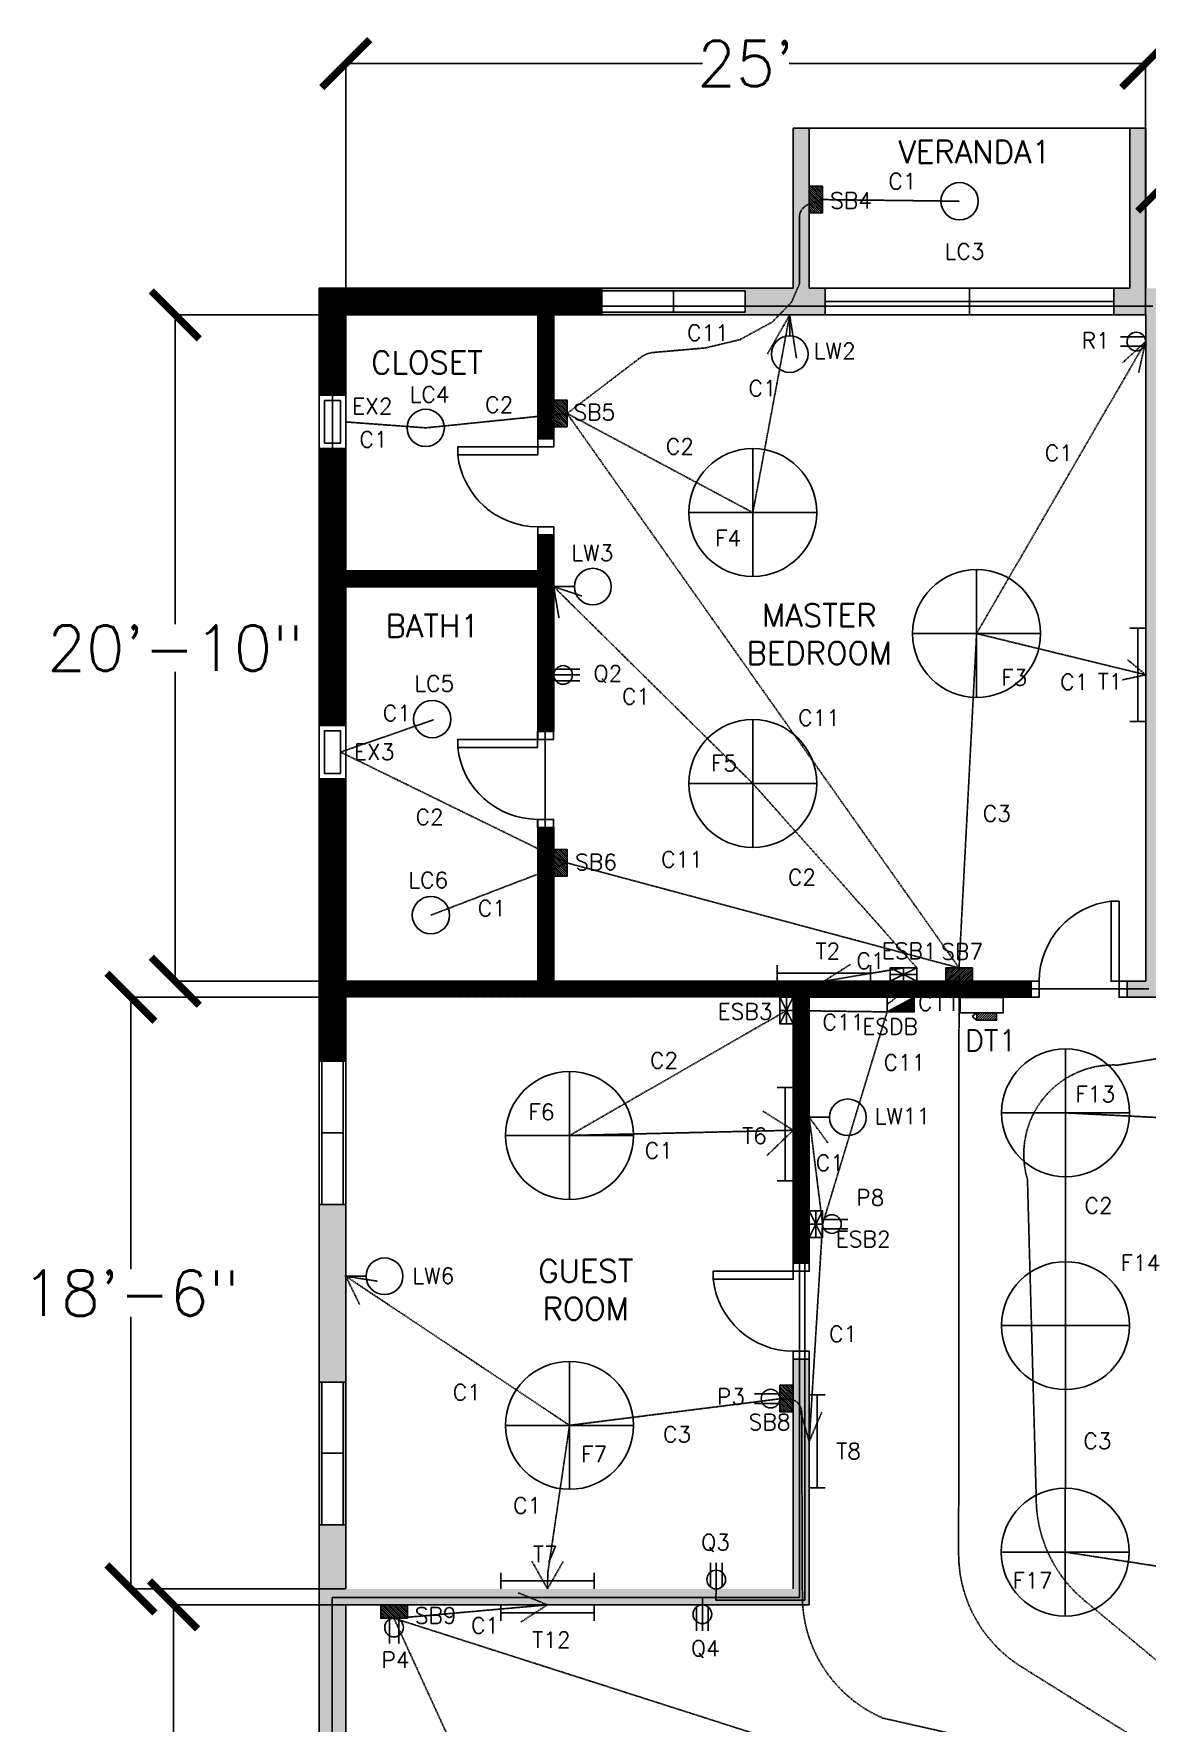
# Model space of a CAD drawing. Header units: feet. Extents: x -106 to 3106, y -822 to 214.
# Drawn here: x -106 to 311, y -498 to 136 of the extents above; entities that cross this region are included whole.
import ezdxf

# ---------------------------------------------------------------- set-up
doc = ezdxf.new("R2010")
doc.units = ezdxf.units.FT
doc.header["$MEASUREMENT"] = 0
doc.linetypes.add('HIDDEN', pattern=[0.375, 0.25, -0.125])
for name, color, linetype in [('Conduit', 170, 'HIDDEN'), ('Fan', 7, 'Continuous'), ('Hatch', 7, 'HIDDEN'), ('Power Line', 92, 'Continuous'), ('Switchboard', 7, 'Continuous'), ('Symb_TV', 7, 'Continuous'), ('Text', 10, 'Continuous'), ('Text_New', 254, 'Continuous'), ('Three Pin Sockets', 7, 'Continuous'), ('TV', 90, 'Continuous')]:
    doc.layers.add(name, color=color, linetype=linetype)
doc.styles.get("Standard").update_dxf_attribs({"font": 'simplex.shx', "height": 17})
doc.dimstyles.new('DIM-MA', dxfattribs={"dimtxt": 17, "dimasz": 18, "dimexe": 0.18, "dimexo": 0.0625, "dimgap": 0.09, "dimtad": 0, "dimtih": 1, "dimtoh": 1, "dimdec": 4, "dimzin": 0, "dimdsep": 46, "dimlunit": 4, "dimtxsty": 'Standard', "dimblk": 'ARCHTICK', "dimcen": 0, "dimadec": 0, "dimazin": 0, "dimtfac": 1, "dimtdec": 4, "dimtofl": 0, "dimtmove": 0, "dimatfit": 3, "dimfxl": 1, "dimtolj": 1, "dimtzin": 0, "dimarcsym": 0})

# ---------------------------------------------------------------- blocks, each defined once
blk = doc.blocks.new('_ArchTick')
at = {"color": 0, "linetype": 'ByBlock', "const_width": 0.15}
blk.add_lwpolyline([(-0.5, -0.5), (0.5, 0.5)], dxfattribs=at)
blk = doc.blocks.new('*D13')
at = {"color": 0, "lineweight": -2, "transparency": 16777216}
for p, q in [((10.66, -453.9), (-54.03, -453.9)), ((-53.85, -453.9), (-53.85, -562.92)), ((-53.85, -689.9), (-53.85, -580.87)), ((10.66, -689.9), (-54.03, -689.9))]:
    blk.add_line(p, q, dxfattribs=at)
at = {"layer": 'Defpoints', "color": 0, "transparency": 16777216}
for p in [(-53.85, -453.9), (10.72, -453.9), (10.72, -689.9)]:
    blk.add_point(p, dxfattribs=at)
at = {"color": 0, "lineweight": -2, "transparency": 16777216, "xscale": 18, "yscale": 18, "zscale": 18}
for p, rotation in [((-53.85, -453.9), 90), ((-53.85, -689.9), 270)]:
    blk.add_blockref('_ArchTick', p, dxfattribs=dict(at, rotation=rotation))
at = {"color": 0, "transparency": 16777216, "insert": (-53.85, -571.9), "char_height": 17, "attachment_point": 5}
blk.add_mtext('\\A1;19\'-8"', dxfattribs=at)
blk = doc.blocks.new('*D14')
at = {"color": 0, "lineweight": -2, "transparency": 16777216}
for p, q in [((10.66, -225.9), (-70.05, -225.9)), ((-69.87, -225.9), (-69.87, -327.92)), ((-69.87, -447.9), (-69.87, -345.87)), ((10.66, -447.9), (-70.05, -447.9))]:
    blk.add_line(p, q, dxfattribs=at)
at = {"layer": 'Defpoints', "color": 0, "transparency": 16777216}
for p in [(-69.87, -225.9), (10.72, -225.9), (10.72, -447.9)]:
    blk.add_point(p, dxfattribs=at)
at = {"color": 0, "lineweight": -2, "transparency": 16777216, "xscale": 18, "yscale": 18, "zscale": 18}
for p, rotation in [((-69.87, -225.9), 90), ((-69.87, -447.9), 270)]:
    blk.add_blockref('_ArchTick', p, dxfattribs=dict(at, rotation=rotation))
at = {"color": 0, "transparency": 16777216, "insert": (-69.87, -336.9), "char_height": 17, "attachment_point": 5}
blk.add_mtext('\\A1;18\'-6"', dxfattribs=at)
blk = doc.blocks.new('*D15')
at = {"color": 0, "lineweight": -2, "transparency": 16777216}
for p, q in [((10.66, 30.1), (-53.43, 30.1)), ((-53.25, 30.1), (-53.25, -85.95)), ((-53.25, -219.9), (-53.25, -103.84)), ((10.66, -219.9), (-53.43, -219.9))]:
    blk.add_line(p, q, dxfattribs=at)
at = {"layer": 'Defpoints', "color": 0, "transparency": 16777216}
for p in [(-53.25, 30.1), (10.72, 30.1), (10.72, -219.9)]:
    blk.add_point(p, dxfattribs=at)
at = {"color": 0, "lineweight": -2, "transparency": 16777216, "xscale": 18, "yscale": 18, "zscale": 18}
for p, rotation in [((-53.25, 30.1), 90), ((-53.25, -219.9), 270)]:
    blk.add_blockref('_ArchTick', p, dxfattribs=dict(at, rotation=rotation))
at = {"color": 0, "transparency": 16777216, "insert": (-53.25, -94.9), "char_height": 17, "attachment_point": 5}
blk.add_mtext('\\A1;20\'-10"', dxfattribs=at)
blk = doc.blocks.new('*D19')
at = {"color": 0, "lineweight": -2, "transparency": 16777216}
for p, q in [((316.72, 30.17), (316.72, 78.21)), ((316.72, 78.03), (400.07, 78.03)), ((550.72, 78.03), (467.38, 78.03)), ((550.72, 30.17), (550.72, 78.21))]:
    blk.add_line(p, q, dxfattribs=at)
at = {"layer": 'Defpoints', "color": 0, "transparency": 16777216}
for p in [(316.72, 78.03), (316.72, 30.1), (550.72, 30.1)]:
    blk.add_point(p, dxfattribs=at)
at = {"color": 0, "lineweight": -2, "transparency": 16777216, "xscale": 18, "yscale": 18, "zscale": 18, "rotation": 180}
blk.add_blockref('_ArchTick', (316.72, 78.03), dxfattribs=at)
at = {"color": 0, "lineweight": -2, "transparency": 16777216, "xscale": 18, "yscale": 18, "zscale": 18}
blk.add_blockref('_ArchTick', (550.72, 78.03), dxfattribs=at)
at = {"color": 0, "transparency": 16777216, "insert": (433.72, 78.03), "char_height": 17, "attachment_point": 5}
blk.add_mtext('\\A1;19\'-6"', dxfattribs=at)
blk = doc.blocks.new('*D20')
at = {"color": 0, "lineweight": -2, "transparency": 16777216}
for p, q in [((10.72, 30.17), (10.72, 124.6)), ((10.72, 124.42), (144.48, 124.42)), ((310.72, 124.42), (176.96, 124.42)), ((310.72, 30.17), (310.72, 124.6))]:
    blk.add_line(p, q, dxfattribs=at)
at = {"layer": 'Defpoints', "color": 0, "transparency": 16777216}
for p in [(10.72, 124.42), (10.72, 30.1), (310.72, 30.1)]:
    blk.add_point(p, dxfattribs=at)
at = {"color": 0, "lineweight": -2, "transparency": 16777216, "xscale": 18, "yscale": 18, "zscale": 18, "rotation": 180}
blk.add_blockref('_ArchTick', (10.72, 124.42), dxfattribs=at)
at = {"color": 0, "lineweight": -2, "transparency": 16777216, "xscale": 18, "yscale": 18, "zscale": 18}
blk.add_blockref('_ArchTick', (310.72, 124.42), dxfattribs=at)
at = {"color": 0, "transparency": 16777216, "insert": (160.72, 124.42), "char_height": 17, "attachment_point": 5}
blk.add_mtext("\\A1;25'", dxfattribs=at)
blk = doc.blocks.new('Fan')
at = {"layer": 'Fan'}
for q in [(0, 24), (-24, 0), (24, 0), (0, -24)]:
    blk.add_line((0, 0), q, dxfattribs=at)
blk.add_circle((0, 0), 24, dxfattribs=at)
blk = doc.blocks.new('Light_12W')
at = {"layer": 'Fan'}
blk.add_circle((0, 0), 3.5, dxfattribs=at)
blk = doc.blocks.new('Light_15W')
at = {"layer": 'Fan'}
blk.add_line((0, 3.44), (0, 7.44), dxfattribs=at)
blk.add_circle((0, 0), 3.44, dxfattribs=at)
blk = doc.blocks.new('Exhaust_Fan')
for points in [[(0, 0), (10, 0), (10, 20), (0, 20)], [(2, 2), (8, 2), (8, 18), (2, 18)]]:
    blk.add_lwpolyline(points, close=True)
blk = doc.blocks.new('switchboard')
at = {"layer": 'Fan'}
blk.add_lwpolyline([(0, 0), (0, -10), (5, -10), (5, 0)], close=True, dxfattribs=at)
at = {"layer": 'Switchboard'}
for p, q in [((0.31, 0), (5, -4.67)), ((1.03, 0), (5, -3.96)), ((1.74, 0), (5, -3.26)), ((3.16, 0), (5, -1.84)), ((3.86, 0), (5, -1.14)), ((4.57, 0), (5, -0.43)), ((0, -0.38), (5, -5.38)), ((0, -1.09), (5, -6.09)), ((0, -1.79), (5, -6.79)), ((0, -2.5), (5, -7.5)), ((0, -3.21), (5, -8.21)), ((0, -3.91), (5, -8.9)), ((0, -4.62), (5, -9.58)), ((0, -5.33), (4.67, -10)), ((0, -6.04), (3.95, -10)), ((2.47, -0.03), (5, -2.55)), ((0, -6.74), (3.26, -10)), ((0, -7.45), (2.53, -9.97)), ((0, -8.16), (1.84, -10)), ((0, -8.86), (1.14, -10)), ((0, -9.57), (0.43, -10))]:
    blk.add_line(p, q, dxfattribs=at)
blk = doc.blocks.new('Tubelight')
at = {"layer": 'Fan'}
for p, q in [((0, 0), (6, 0)), ((3, 0), (3, -35)), ((0, -35), (6, -35))]:
    blk.add_line(p, q, dxfattribs=at)
blk = doc.blocks.new('ESB')
blk.add_line((0, 2.5), (0, -2.5))
blk.add_lwpolyline([(-5, -2.5), (5, -2.5), (5, 2.5), (-5, 2.5)], close=True)
at = {"layer": 'Switchboard'}
for p, q in [((-5, 2.5), (0, 0)), ((-5, 0), (0, 0)), ((-5, -2.5), (0, 0)), ((0, 0), (5, 2.5)), ((0, 0), (5, 0)), ((0, 0), (5, -2.5))]:
    blk.add_line(p, q, dxfattribs=at)
blk = doc.blocks.new('ESDB')
blk.add_lwpolyline([(0, 0), (10.19, 0), (10.19, 5.5), (0, 5.5)], close=True)
at = {"layer": 'Switchboard'}
for p, q in [((0, 0), (10.19, 5.5)), ((1.05, 0), (10.19, 4.93)), ((2.1, 0), (10.19, 4.36)), ((3.16, 0), (10.19, 3.8)), ((4.21, 0), (10.19, 3.23)), ((5.26, 0), (10.19, 2.66)), ((6.31, 0), (10.19, 2.09)), ((7.37, 0), (10.19, 1.52)), ((8.42, 0), (10.19, 0.95)), ((9.47, 0), (10.19, 0.39))]:
    blk.add_line(p, q, dxfattribs=at)
blk = doc.blocks.new('Socket P')
at = {"layer": 'Switchboard'}
for p, q in [((-1.76, 0.47), (-1.76, 9.47)), ((1.76, 0.47), (1.76, 9.47))]:
    blk.add_line(p, q, dxfattribs=at)
blk.add_circle((0, 3.5), 3.5, dxfattribs=at)
blk = doc.blocks.new('Socket Q')
at = {"layer": 'Switchboard'}
for p, q in [((-2.18, 0.76), (-2.18, 9.76)), ((0, 0), (0, 9.76)), ((2.18, 0.76), (2.18, 9.76))]:
    blk.add_line(p, q, dxfattribs=at)
blk.add_circle((0, 3.5), 3.5, dxfattribs=at)
blk = doc.blocks.new('Socket R')
at = {"layer": 'Switchboard'}
for p, q in [((-1.76, 0.47), (-1.76, 9.47)), ((1.76, 0.47), (1.76, 9.47))]:
    blk.add_line(p, q, dxfattribs=at)
blk.add_circle((0, 3.5), 3.5, dxfattribs=at)

msp = doc.modelspace()

# ---------------------------------------------------------------- hatches: boundary and pattern name
at = {"layer": 'Hatch'}
for points in [[(190.53668, 40.10421), (184.53668, 40.10421), (184.53668, 100.10421), (178.53668, 100.10421), (178.53668, 40.10421), (106.72418, 40.10421), (106.72418, 39.10421), (160.53668, 39.10421), (160.53668, 31.10421), (106.72418, 31.10421), (106.72418, 30.10421), (160.53668, 30.10421), (178.53668, 30.10421), (190.53668, 30.10421)], [(348.68331, -65.89579), (316.72418, -65.89579), (316.72418, 30.10421), (323.88297, 30.10421), (323.88297, 31.10421), (323.88297, 39.10421), (323.88297, 40.10421), (310.72418, 40.10421), (310.72418, 100.10421), (304.72418, 100.10421), (304.72418, 40.10421), (298.72418, 40.10421), (298.72418, 30.10421), (310.72418, 30.10421), (310.72418, -219.89579), (303.77203, -219.89579), (303.77203, -225.89579), (322.85754, -225.89579), (322.85754, -219.89579), (316.72418, -219.89579), (316.72418, -71.89579), (348.68331, -71.89579)]]:
    msp.add_hatch(color=256, dxfattribs=at).paths.add_polyline_path(points)
h = msp.add_hatch(dxfattribs=at)
h.set_pattern_fill('ANSI31', color=256, style=0)
h.paths.add_polyline_path([(106.72418, 39.10421), (106.72418, 40.10421), (0.72418, 40.10421), (0.72418, -0.06007), (10.72418, -0.06007), (10.72418, 30.10421), (82.72418, 30.10421), (82.72418, -16.41171), (88.72418, -16.41171), (88.72418, 30.10421), (106.72418, 30.10421)])
h.paths.add_polyline_path([(10.72418, -20.06007), (0.72418, -20.06007), (0.72418, -123.91976), (10.72418, -123.91976), (10.72418, -71.89579), (82.72418, -71.89579), (82.72418, -126.16885), (88.72418, -126.16885), (88.72418, -71.89579), (88.72418, -65.89579), (88.72418, -52.41171), (82.72418, -52.41171), (82.72418, -65.89579), (10.72418, -65.89579)])
h.paths.add_polyline_path([(10.72418, -143.91976), (0.72418, -143.91976), (0.72418, -249.89579), (10.72418, -249.89579), (10.72418, -225.89579), (178.53668, -225.89579), (178.53668, -325.7232), (184.53668, -325.7232), (184.53668, -225.89579), (267.77203, -225.89579), (267.77203, -219.89579), (88.72418, -219.89579), (88.72418, -162.16885), (82.72418, -162.16885), (82.72418, -219.89579), (10.72418, -219.89579)])
h = msp.add_hatch(color=256, dxfattribs=at)
h.paths.add_polyline_path([(10.72418, -303.70829), (9.72418, -303.70829), (1.72418, -303.70829), (0.72418, -303.70829), (0.72418, -370.08329), (0.72649, -370.08329), (0.72649, -423.8958), (0.72418, -423.8958), (0.72418, -699.89579), (102.78701, -699.89579), (102.78701, -689.89579), (10.72418, -689.89579), (10.72418, -453.89579), (184.53668, -453.89579), (184.53668, -361.7232), (178.53668, -361.7232), (178.53668, -447.89579), (10.72418, -447.89579)])
h.paths.add_polyline_path([(9.72649, -370.33362), (9.72649, -423.89579), (1.72649, -423.89579), (1.72649, -370.33362)], flags=16)
h.paths.add_polyline_path([(9.72418, -513.89579), (9.72418, -567.70829), (1.72418, -567.70829), (1.72418, -513.89579)], flags=16)
at = {"layer": 'Symb_TV'}
h = msp.add_hatch(dxfattribs=at)
h.set_pattern_fill('ANSI31', color=256, scale=5, style=0)
h.set_pattern_definition([(45, (-125.79056, -67.88315), (-0.4419417, 0.4419417), [])])
h.paths.add_polyline_path([(247.38137, -231.72844), (254.8006, -231.72844), (254.8006, -234.54075), (247.38137, -234.54075)])

# ---------------------------------------------------------------- linework, layer by layer
for p, q in [((178.53668, 40.10421), (178.53668, 100.10421)), ((178.53668, 100.10421), (178.53668, 40.10421)), ((184.53668, 100.10421), (178.53668, 100.10421)), ((184.53668, 40.10421), (184.53668, 100.10421)), ((184.53668, 100.10421), (184.53668, 40.10421)), ((304.72418, 100.10421), (304.72418, 40.10421)), ((304.72418, 100.10421), (310.72418, 100.10421)), ((310.72418, 100.10421), (310.72418, 40.10421)), ((184.53668, 50.10421), (184.53668, 40.10421)), ((184.53668, 50.10421), (184.53668, 40.10421)), ((0.73892, 40.35453), (0.72418, 40.35453)), ((0.72418, 40.10421), (0.72418, -699.89579)), ((106.72418, 39.10421), (106.72418, 40.10421)), ((106.72418, 40.10421), (106.72418, 39.10421)), ((106.72418, 39.10421), (160.53668, 39.10421)), ((106.72418, 39.10421), (106.72418, 30.10421)), ((133.63043, 39.10421), (133.63043, 31.10421)), ((160.53668, 39.10421), (160.53668, 31.10421)), ((160.53668, 39.10421), (160.53668, 31.10421)), ((190.53668, 40.10421), (190.53668, 30.10421)), ((244.63043, 40.10421), (244.63043, 35.10421)), ((244.63043, 40.10421), (244.63043, 30.10421)), ((298.72418, 40.10421), (298.72418, 30.10421)), ((190.53668, 35.10421), (298.72418, 35.10421)), ((10.72418, 30.10421), (10.72418, 30.10421)), ((10.72418, 30.10421), (82.72418, 30.10421)), ((10.72418, 30.10421), (10.72418, -65.89579)), ((10.72418, 30.10421), (82.72418, 30.10421)), ((82.72418, 30.10421), (82.72418, -16.41171)), ((88.72418, 30.10421), (88.72418, -16.41171)), ((88.72418, 30.10421), (310.72418, 30.10421)), ((88.72418, 30.10421), (310.72418, 30.10421)), ((88.72418, 30.10421), (88.72418, 30.10421)), ((88.72418, 30.10421), (88.72418, 30.10421)), ((88.72418, 30.10421), (178.53668, 30.10421)), ((106.72418, 31.10421), (160.53668, 31.10421)), ((106.72418, 30.10421), (160.53668, 30.10421)), ((310.72418, 30.10421), (310.72418, -219.89579)), ((82.72418, -16.41171), (88.72418, -16.41171)), ((82.72418, -16.41171), (88.72418, -16.41171)), ((82.72418, -52.41171), (88.72418, -52.41171)), ((82.72418, -52.41171), (82.72418, -65.89579)), ((82.72418, -52.41171), (88.72418, -52.41171)), ((88.72418, -52.41171), (88.72418, -65.89579)), ((10.72418, -65.89579), (82.72418, -65.89579)), ((88.72418, -71.89579), (88.72418, -65.89579)), ((10.72418, -71.89579), (82.72418, -71.89579)), ((10.72418, -71.89579), (10.72418, -219.89579)), ((82.72418, -71.89579), (82.72418, -129.16885)), ((88.72418, -71.89579), (88.72418, -126.16885)), ((82.67837, -126.16885), (88.67837, -126.16885)), ((82.67837, -126.16885), (88.67837, -126.16885)), ((82.67837, -162.16885), (88.67837, -162.16885)), ((82.67837, -162.16885), (88.67837, -162.16885)), ((82.72418, -159.16885), (82.72418, -219.89579)), ((88.72418, -219.89579), (88.72418, -162.16885)), ((10.72418, -219.89579), (82.72418, -219.89579)), ((88.72418, -219.89579), (267.77203, -219.89579)), ((267.77203, -219.89579), (267.77203, -225.89579)), ((267.77203, -219.89579), (267.77203, -225.89579)), ((303.77203, -219.89579), (303.77203, -225.89579)), ((303.77203, -219.89579), (310.72418, -219.89579)), ((303.77203, -219.89579), (303.77203, -225.89579)), ((10.72418, -225.89579), (10.72418, -447.89579)), ((178.53668, -225.89579), (178.53668, -325.7232)), ((184.53668, -225.89579), (184.53668, -325.7232)), ((184.53678, -225.89566), (267.77213, -225.89566)), ((303.77203, -225.89579), (322.85754, -225.89579)), ((0.72418, -249.89579), (0.72418, -303.70829)), ((10.72418, -249.89579), (0.72418, -249.89579)), ((1.72418, -249.89579), (1.72418, -303.70829)), ((1.72418, -249.89579), (10.72418, -249.89579)), ((9.72418, -249.89579), (9.72418, -303.70829)), ((10.72418, -249.89579), (10.72418, -303.70829)), ((1.72418, -276.80204), (9.72418, -276.80204)), ((1.72418, -276.80204), (9.72418, -276.80204)), ((1.72418, -303.70829), (0.72418, -303.70829)), ((9.72418, -303.70829), (1.72418, -303.70829)), ((1.72418, -303.70829), (9.72418, -303.70829)), ((9.72418, -303.70829), (10.72418, -303.70829)), ((178.53668, -325.7232), (184.53668, -325.7232)), ((178.53668, -325.7232), (184.53668, -325.7232)), ((178.53668, -361.7232), (184.53668, -361.7232)), ((178.53668, -361.7232), (178.53668, -447.89579)), ((178.53668, -361.7232), (184.53668, -361.7232)), ((184.53668, -361.7232), (184.53668, -453.89579)), ((0.72649, -370.08329), (0.72649, -423.89579)), ((1.72649, -370.33362), (0.72649, -370.33362)), ((1.72649, -370.33362), (9.72649, -370.33362)), ((1.72649, -370.33362), (1.72649, -423.89579)), ((1.72649, -370.33362), (1.72649, -423.89579)), ((9.72649, -370.33362), (9.72649, -423.89579)), ((9.72649, -370.33362), (9.72649, -423.89579)), ((9.72649, -370.33362), (10.74123, -370.33362)), ((10.72649, -370.08329), (10.72649, -370.33362)), ((10.72649, -370.33362), (10.74123, -370.33362)), ((9.72649, -396.98954), (1.72649, -396.98954)), ((1.72649, -423.89579), (0.72418, -423.89579)), ((0.72418, -423.8958), (0.74123, -423.8958)), ((9.72649, -423.89579), (1.72649, -423.89579)), ((9.72649, -423.89579), (1.72649, -423.89579)), ((9.72649, -423.89579), (1.72649, -423.89579)), ((1.72649, -423.89579), (9.72649, -423.89579)), ((9.72649, -423.89579), (10.72418, -423.89579)), ((10.72418, -453.89579), (184.53668, -453.89579)), ((10.72418, -453.89579), (10.72418, -689.89579))]:
    msp.add_line(p, q)
for points in [[(184.53668, 100.10421), (304.72418, 100.10421)], [(298.41106, -699.89579), (0.72418, -699.89579), (0.72418, 40.10421), (178.53668, 40.10421)], [(184.53668, 40.10421), (304.72418, 40.10421)]]:
    msp.add_lwpolyline(points)
for points in [[(82.72418, -16.41171), (82.72418, -19.41171), (88.72418, -19.41171), (88.72418, -16.41171)], [(82.72418, -19.41171), (52.72418, -19.41171), (52.72418, -22.41171), (82.72418, -22.41171)], [(82.72418, -49.41171), (82.72418, -52.41171), (88.72418, -52.41171), (88.72418, -49.41171)], [(82.67837, -126.16885), (82.67837, -129.16885), (88.67837, -129.16885), (88.67837, -126.16885)], [(82.67837, -129.16885), (52.67837, -129.16885), (52.67837, -132.16885), (82.67837, -132.16885)], [(82.67837, -159.16885), (82.67837, -162.16885), (88.67837, -162.16885), (88.67837, -159.16885)], [(300.77203, -219.89579), (300.77203, -189.89579), (297.77203, -189.89579), (297.77203, -219.89579)], [(270.77203, -219.89579), (267.77203, -219.89579), (267.77203, -225.89579), (270.77203, -225.89579)], [(303.77203, -219.89579), (300.77203, -219.89579), (300.77203, -225.89579), (303.77203, -225.89579)], [(178.53668, -328.7232), (148.53668, -328.7232), (148.53668, -331.7232), (178.53668, -331.7232)], [(178.53668, -325.7232), (178.53668, -328.7232), (184.53668, -328.7232), (184.53668, -325.7232)], [(178.53668, -358.7232), (178.53668, -361.7232), (184.53668, -361.7232), (184.53668, -358.7232)]]:
    msp.add_lwpolyline(points, close=True)
for centre, start, end in [((82.83526, -19.12343), 186.2042839, 269.78987919), ((82.78945, -128.88058), 186.2042839, 269.78987919), ((301.06031, -220.00687), 96.2042839, 179.78987919), ((178.64776, -328.43492), 186.2042839, 269.78987919)]:
    msp.add_arc(centre, 30.28848, start, end)
at = {"layer": 'Conduit'}
for p, q in [((183.94696, 71.38201), (189.53668, 73.36622)), ((189.53668, 73.36622), (240.91554, 72.75865)), ((180.85847, 41.71285), (180.85847, 66.76182)), ((177.81601, 34.73977), (180.85847, 41.71285)), ((170.65729, 27.40909), (177.81601, 34.73977)), ((158.48746, 20.79361), (170.65729, 27.40909)), ((163.38787, -44.06251), (177.22583, 30.10421)), ((168.8573, 15.42015), (177.20124, 30.08713)), ((179.74368, 13.83567), (177.21638, 30.0758)), ((145.60175, 17.71663), (158.48746, 20.79361)), ((247.3081, -89.44783), (310.72417, 20.10421)), ((310.72417, 20.10421), (301.895, 11.97736)), ((310.72417, 20.10421), (308.07408, 8.40049)), ((118.75653, 12.21135), (121.35543, 14.19258)), ((126.02593, 16.00081), (145.60175, 17.71663)), ((93.72418, -6.87167), (118.75653, 12.21135)), ((40.68312, -12.27901), (10.72418, -10.06007)), ((93.72418, -6.87167), (40.68312, -12.27901)), ((240.7233, -214.89579), (93.72418, -6.87167)), ((163.38787, -44.06251), (93.72418, -6.87167)), ((240.7233, -214.89579), (247.3081, -89.44783)), ((247.3081, -89.44783), (310.72418, -104.92653)), ((310.72418, -104.92653), (303.82771, -99.19815)), ((310.72418, -104.92653), (301.96408, -106.83342)), ((8.72418, -133.91976), (43.64617, -121.81586)), ((93.72418, -175.51205), (8.72418, -133.91976)), ((42.6336, -195.12168), (93.72418, -175.51205)), ((240.7233, -214.89579), (93.72418, -175.51205)), ((240.57212, -434.64996), (240.7233, -217.39579)), ((300.25738, -251.37008), (341.62635, -244.60287)), ((280.69279, -269.28429), (280.63503, -349.12346)), ((280.69279, -269.28429), (376.91168, -274.16491)), ((269.6694, -413.4331), (266.38261, -294.2835)), ((94.63043, -386.52807), (10.72418, -330.58644)), ((10.72418, -330.58644), (15.99863, -341.36513)), ((10.72418, -330.58644), (22.57951, -332.44417)), ((280.57356, -434.09153), (280.63503, -349.12346)), ((173.53352, -376.5841), (94.63043, -386.52807)), ((176.92499, -376.66473), (173.53352, -376.52355)), ((94.63043, -386.52807), (86.48743, -441.8958)), ((181.9565, -450.62753), (181.7169, -381.62261)), ((376.91169, -448.8958), (280.57356, -434.09153)), ((86.36755, -447.8958), (80.49139, -437.43296)), ((86.36754, -447.8958), (92.31796, -437.47502)), ((86.48743, -441.8958), (86.36754, -447.8958)), ((86.36754, -453.89579), (75.28558, -449.29252)), ((28.81239, -458.99523), (86.36754, -453.89579)), ((86.36754, -453.89579), (76.26757, -460.37581)), ((478.44837, -610.87572), (287.69085, -452.17683)), ((28.74622, -458.89579), (80.49139, -571.89579)), ((194.79241, -512.07167), (28.74622, -458.89579)), ((478.44837, -610.87572), (264.09978, -477.10192)), ((293.06752, -514.69283), (212.20428, -496.38715))]:
    msp.add_line(p, q, dxfattribs=at)
at = {"layer": 'Conduit', "color": 1}
for p, q in [((88.69108, -71.87683), (90.69545, -83.7326)), ((88.72418, -71.85765), (99.1974, -75.3555)), ((163.38787, -145.72908), (88.72418, -71.89579)), ((224.91874, -214.89581), (163.38787, -145.72908)), ((190.03668, -219.8958), (200.15044, -213.47733)), ((219.91874, -214.89581), (190.03668, -219.8958)), ((190.03668, -219.8958), (201.68898, -222.67228)), ((213.7385, -228.64566), (224.91874, -219.89579)), ((176.03668, -230.89579), (94.63043, -277.76683)), ((176.03668, -230.89579), (213.74315, -231.39566)), ((213.7385, -231.39566), (189.5367, -311.07388)), ((167.11403, -268.59377), (178.53668, -275.80949)), ((184.2086, -270.63658), (180.21114, -281.93409)), ((189.5367, -311.07388), (184.53668, -270.95759)), ((184.53668, -270.95759), (191.61052, -280.63096)), ((94.63043, -277.76683), (178.53668, -275.80949)), ((178.53668, -275.80949), (168.56983, -285.41038)), ((189.5367, -311.07388), (184.53668, -392.53609)), ((184.53668, -392.53609), (181.18198, -381.01454)), ((184.53668, -392.53609), (189.27523, -381.51129))]:
    msp.add_line(p, q, dxfattribs=at)
at = {"layer": 'Conduit'}
for centre, radius, start, end in [((185.85847, 66.76182), 5, 112.47636291, 180), ((126.81177, 7.03518), 9, 95.00919167, 127.31951727), ((298.48766, -284.79976), 33.47649, 86.96966377, 196.45700023), ((176.71704, -381.6604), 5, 0.43310619, 87.61634078), ((319.66846, -413.73944), 50, 179.64895038, 230.24156116), ((290.57211, -434.68475), 50, 179.96013028, 238.03193442), ((231.9562, -450.45392), 50, 180.19894327, 246.73163939)]:
    msp.add_arc(centre, radius, start, end, dxfattribs=at)
at = {"layer": 'Power Line'}
for p, q in [((5.72326, -68.90665), (5.72326, 33.36231)), ((5.72326, 33.36231), (313.43359, 33.36231)), ((85.50365, -68.90665), (5.72326, -68.90665)), ((85.50365, -105.26852), (85.50365, -68.90665)), ((85.50365, -105.26852), (88.72418, -104.98347)), ((85.50365, -222.73676), (85.50365, -105.26852)), ((180.94, -222.73676), (85.50365, -222.73676)), ((180.94, -451.06456), (180.94, -222.73676)), ((5.56872, -694.89579), (5.56872, -451.06456)), ((5.56872, -451.06456), (149.54661, -451.06456)), ((144.46084, -453.8958), (144.46084, -451.06456)), ((149.54661, -451.06456), (180.94, -451.06456))]:
    msp.add_line(p, q, dxfattribs=at)
at = {"layer": 'Power Line', "color": 1}
for p, q in [((219.91874, -217.39581), (219.91874, -222.35126)), ((219.91874, -222.35126), (182.88614, -222.35126)), ((182.88614, -222.35126), (182.88614, -452.17053)), ((149.54661, -452.17053), (149.64347, -447.89579)), ((182.88614, -452.17053), (149.54661, -452.17053))]:
    msp.add_line(p, q, dxfattribs=at)
at = {"layer": 'Symb_TV'}
for p, q in [((245.64914, -233.09712), (247.28122, -231.73797)), ((247.40211, -234.54688), (245.64914, -233.09712)), ((247.28122, -231.73797), (247.40211, -231.76817))]:
    msp.add_line(p, q, dxfattribs=at)
for points in [[(241.14322, -225.9862), (257.29505, -225.9862), (257.29505, -231.70281), (241.14322, -231.70281)], [(247.38137, -231.72844), (254.8006, -231.72844), (254.8006, -234.54075), (247.38137, -234.54075)]]:
    msp.add_lwpolyline(points, close=True, dxfattribs=at)
at = {"layer": 'TV'}
for p, q in [((311.86692, -222.77444), (248.81832, -222.77444)), ((248.81832, -222.77444), (248.81832, -226.06322))]:
    msp.add_line(p, q, dxfattribs=at)

# ---------------------------------------------------------------- block references
for name, p in [('switchboard', (184.53668, 78.36622)), ('Exhaust_Fan', (0.72418, -20.06007)), ('switchboard', (88.72418, -1.87167)), ('Fan', (247.3081, -89.44783)), ('Exhaust_Fan', (0.72418, -143.91976)), ('Fan', (163.38787, -145.72908)), ('switchboard', (88.72418, -170.51205)), ('ESB', (219.91874, -217.39581)), ('ESDB', (213.74315, -231.39566)), ('Fan', (280.69279, -269.28429)), ('Fan', (94.63043, -277.76683)), ('Tubelight', (172.53668, -259.77098)), ('Fan', (280.63503, -349.12346)), ('Fan', (94.63043, -386.52807)), ('switchboard', (173.53352, -371.51793)), ('Tubelight', (184.53668, -375.03609)), ('Fan', (280.57356, -434.09153))]:
    msp.add_blockref(name, p)
at = {"xscale": 2, "yscale": 2, "zscale": 2}
for name, p, rotation in [('Light_12W', (240.91554, 72.75865), 180), ('Light_12W', (40.68312, -12.27901), 180), ('Light_15W', (103.35871, -71.85765), 90), ('Light_12W', (43.14443, -121.55769), 180), ('Light_12W', (42.6336, -195.11542), 180), ('Light_15W', (199.00378, -270.95759), 90), ('Light_15W', (25.23795, -330.58644), 90)]:
    msp.add_blockref(name, p, dxfattribs=dict(at, rotation=rotation))
msp.add_blockref('Light_15W', (177.22583, 15.42015), dxfattribs=at)
for name, p, rotation in [('Socket R', (310.72417, 20.10421), 90), ('Tubelight', (172.53668, -219.8958), 90), ('switchboard', (245.7233, -214.89579), 270), ('ESB', (176.03668, -230.89579), 270), ('ESB', (187.0367, -311.0077), 270), ('Socket P', (189.5367, -311.0077), 270), ('Socket P', (173.53352, -376.51793), 90), ('Tubelight', (68.86754, -447.8958), 90), ('Tubelight', (68.86754, -459.8958), 90.00000320932924)]:
    msp.add_blockref(name, p, dxfattribs=dict(rotation=rotation))
at = {"xscale": -1}
msp.add_blockref('Tubelight', (310.72418, -87.42653), dxfattribs=at)
for name, p, rotation in [('switchboard', (33.81239, -458.89579), 270.000050829876), ('Socket P', (28.81239, -458.89579), 180)]:
    msp.add_blockref(name, p, dxfattribs=dict(at, rotation=rotation))
at = {"layer": 'Fan'}
msp.add_blockref('Fan', (163.38787, -44.06251), dxfattribs=at)
at = {"layer": 'Three Pin Sockets', "rotation": 270}
msp.add_blockref('Socket Q', (88.72418, -104.98347), dxfattribs=at)
at = {"layer": 'Three Pin Sockets', "color": 0}
msp.add_blockref('Socket Q', (149.64347, -447.89579), dxfattribs=at)
at = {"layer": 'Three Pin Sockets', "color": 0, "xscale": -1, "rotation": 180}
msp.add_blockref('Socket Q', (144.45916, -453.89579), dxfattribs=at)

# ---------------------------------------------------------------- texts
at = {"layer": 'Conduit', "char_height": 6, "attachment_point": 1}
for s, insert, width in [('C1', (214.26075, 83.27271), 30.9063853), ('C11', (138.73135, 26.42042), 19.7831074), ('C1', (161.78528, 5.57332), 32.3295171), ('C2', (63.01493, -0.58577), 26.5547751), ('C1', (15.86594, -13.60432), 26.5547751), ('C2', (130.78328, -16.24112), 26.5547751), ('C1', (272.89731, -18.70914), 15.3455007), ('C1', (278.68592, -104.61084), 15.3455007), ('C1', (114.29344, -110.01284), 19.474769), ('C1', (24.6337, -116.28691), 25.2289759), ('C11', (180.41957, -118.04705), 19.7831074), ('C2', (36.90935, -155.28263), 15.3455007), ('C3', (249.64112, -153.95127), 15.3455007), ('C11', (129.0074, -171.16781), 19.7831074), ('C2', (176.55833, -177.87509), 26.5547751), ('C1', (60.24628, -189.53232), 22.477897), ('C1', (202.2365, -209.2307), 19.474769), ('C11', (225.31921, -224.95918), 19.7831074), ('C11', (189.52535, -232.20663), 19.7831074), ('C2', (124.80418, -246.61523), 26.5547751), ('C11', (212.43391, -247.36914), 19.7831074), ('C1', (122.886, -280.40643), 19.474769), ('C1', (187.03669, -285.01573), 19.474769), ('C2', (287.80899, -301.07887), 26.5547751), ('C1', (191.98324, -349.22624), 19.474769), ('C1', (50.8284, -371.13254), 17.1638428), ('C3', (129.68922, -386.90393), 26.5547751), ('C3', (287.34126, -389.39513), 26.5547751), ('C1', (73.48489, -413.59301), 17.1638428), ('C1', (57.69174, -458.6083), 17.1638428)]:
    msp.add_mtext(s, dxfattribs=dict(at, insert=insert, width=width))
at = {"layer": 'Text', "char_height": 6, "attachment_point": 1}
for s, insert, width in [('SB4', (192.39359, 76.03623), 19.2207386), ('LC3', (235.33739, 56.9271), 19.3301349), ('LW2', (186.29666, 19.57298), 15.9048293), ('R1', (286.71593, 23.4823), 9.9173336), ('LC4', (34.69631, 3.24646), 19.3301349), ('EX2', (13.11248, -1.18991), 19.3301349), ('SB5', (96.09346, -3.40713), 19.2207386), ('LW3', (95.40427, -56.21568), 15.9048293), ('F4', (149.28999, -50.71339), 12.3458399), ('Q2', (103.62803, -101.40024), 9.9173336), ('LC5', (36.46059, -105.20366), 19.3301349), ('F3', (256.57436, -102.99058), 12.3458399), ('T1', (292.76908, -104.47978), 11.7452683), ('EX3', (13.78354, -130.89285), 19.3301349), ('F5', (147.69628, -135.11361), 12.3458399), ('SB6', (96.75089, -172.17918), 19.2207386), ('LC6', (34.21475, -178.94429), 19.3301349), ('T2', (186.89926, -205.60858), 11.7452683), ('ESB1', (211.75924, -205.51484), 20.1011637), ('SB7', (234.05441, -205.7474), 19.2207386), ('ESB3', (150.17557, -228.23712), 20.1011637), ('ESDB', (204.43958, -233.9365), 22.1969307), ('F13', (284.36171, -259.21874), 12.3458399), ('F6', (79.20539, -265.96196), 12.3458399), ('LW11', (209.09615, -267.47363), 22.2962372), ('T6', (159.40782, -274.91673), 11.7452683), ('P8', (202.1756, -298.08859), 9.9173336), ('ESB2', (194.50199, -313.62173), 20.1011637), ('F14', (301.32696, -322.50047), 12.3458399), ('LW6', (35.7559, -327.40545), 22.2962372), ('P3', (149.92081, -372.75799), 9.9173336), ('SB8', (161.81757, -382.2897), 19.2207386), ('F7', (98.988, -394.35337), 12.3458399), ('T8', (194.68833, -393.18834), 11.7452683), ('Q3', (144.01739, -427.40223), 9.9173336), ('T7', (80.93727, -431.86659), 11.7452683), ('F17', (260.83813, -441.7485), 12.3458399), ('SB9', (36.59096, -454.86145), 19.2207386), ('T12', (80.65515, -464.00859), 11.7452683), ('Q4', (140.17148, -467.19727), 9.9173336), ('P4', (24.13114, -471.56994), 9.9173336)]:
    msp.add_mtext(s, dxfattribs=dict(at, insert=insert, width=width))
at = {"layer": 'Text_New', "char_height": 8.5}
for s, insert, width, attachment_point in [('VERANDA1', (218.014, 95.5226), 62.7269119, 1), ('CLOSET', (20.22049, 16.50938), 45.7971177, 1), ('BATH1', (25.60827, -82.32404), 37.7820654, 1), ('MASTER\\PBEDROOM', (188.32075, -78.34618), 53.9527274, 2), ('GUEST\\PROOM', (100.72977, -324.34059), 37.7820654, 2)]:
    msp.add_mtext(s, dxfattribs=dict(at, insert=insert, width=width, attachment_point=attachment_point))
at = {"layer": 'TV', "insert": (242.84746, -238.11216), "char_height": 8, "width": 55.1549941, "attachment_point": 1}
msp.add_mtext('{\\C1;DT1}', dxfattribs=at)

# ---------------------------------------------------------------- dimensions: what is measured, and where the dimension line sits
for base, p1, p2, picture, middle in [((10.72418, 124.42043), (310.72418, 30.10421), (10.72418, 30.10421), '*D20', (160.72418, 124.42043)), ((316.72418, 78.03124), (550.72418, 30.10421), (316.72418, 30.10421), '*D19', (433.72418, 78.03124))]:
    dim = msp.add_linear_dim(base=base, p1=p1, p2=p2, dimstyle='DIM-MA')
    dim.commit()
    dim.dimension.update_dxf_attribs({"geometry": picture, "text_midpoint": middle})
for base, p1, p2, picture, middle in [((-53.25382, 30.10421), (10.72418, -219.89579), (10.72418, 30.10421), '*D15', (-53.25382, -94.89579)), ((-53.84562, -453.89579), (10.72418, -689.89579), (10.72418, -453.89579), '*D13', (-53.84562, -571.89579))]:
    dim = msp.add_linear_dim(base=base, p1=p1, p2=p2, angle=90, dimstyle='DIM-MA')
    dim.commit()
    dim.dimension.update_dxf_attribs({"geometry": picture, "text_midpoint": middle, "dimtype": 160})
dim = msp.add_linear_dim(base=(-69.86915, -225.89579), p1=(10.72418, -447.89579), p2=(10.72418, -225.89579), angle=90, dimstyle='DIM-MA')
dim.commit()
dim.dimension.update_dxf_attribs({"geometry": '*D14', "text_midpoint": (-69.86915, -336.89579)})

doc.saveas('drawing.dxf')
